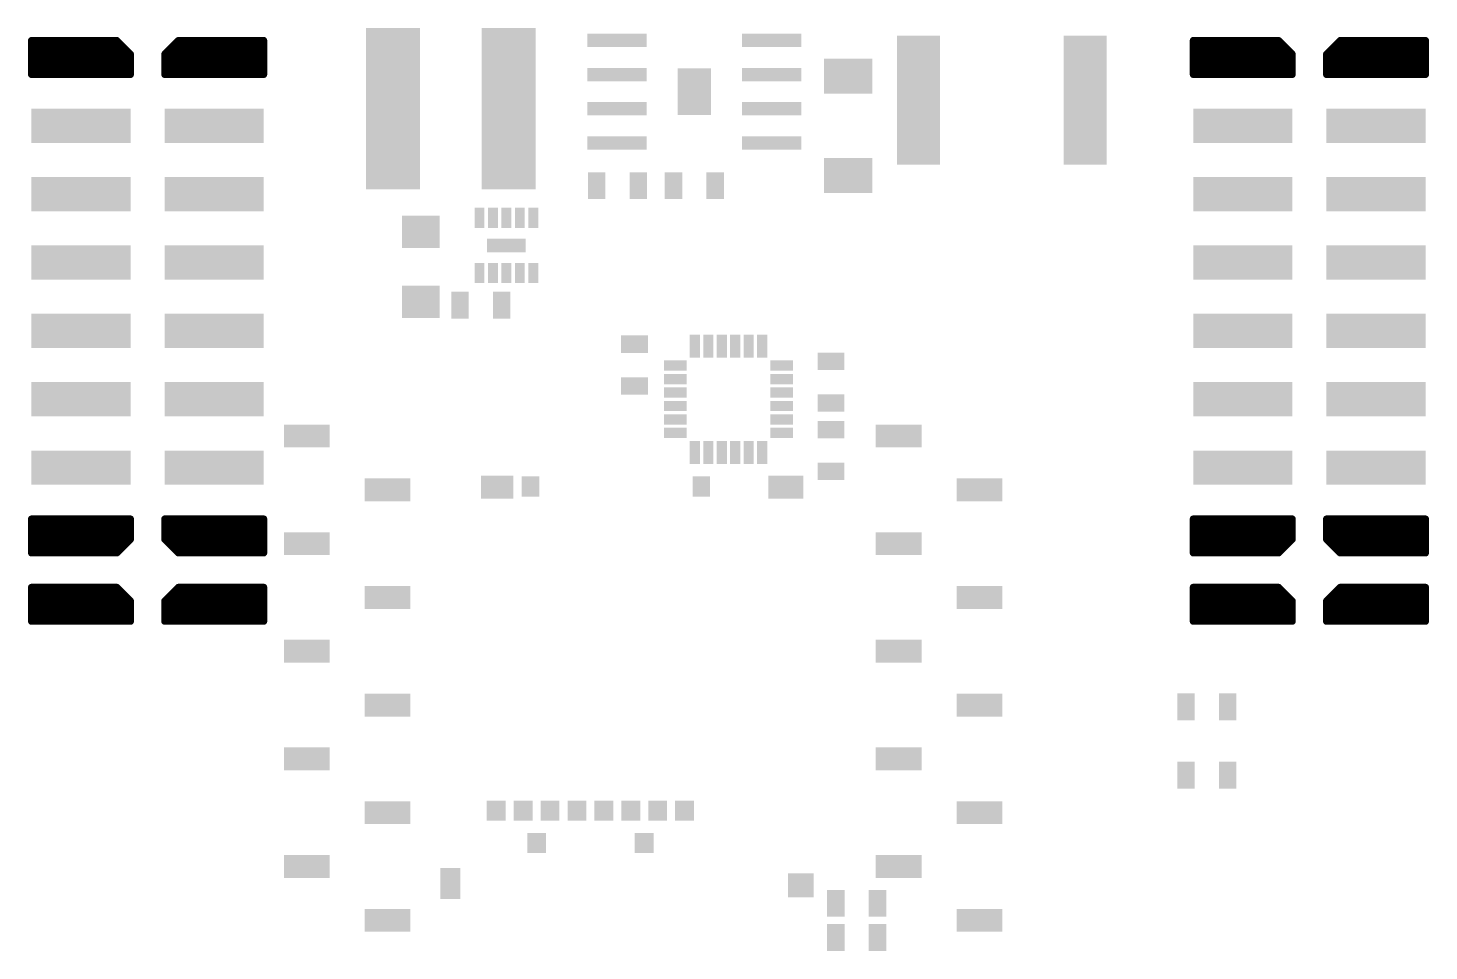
# Model space of a CAD drawing. Extents: x 0.04 to 2.42, y 0.02 to 2.62.
# Drawn here: x 0.375 to 2.425, y 0.018 to 1.368 of the extents above; entities that cross this region are included whole.
import ezdxf

# ---------------------------------------------------------------- set-up
doc = ezdxf.new("R2010")
doc.units = 0
doc.layers.add('31', color=253, linetype='CONTINUOUS')

# ---------------------------------------------------------------- blocks, each defined once
blk = doc.blocks.new('RECT')
blk.add_solid([(-0.5, -0.5), (0.5, -0.5), (-0.5, 0.5), (0.5, 0.5)])
blk = doc.blocks.new('PIE')
at = {"const_width": 0.5}
blk.add_lwpolyline([(0, -0.25, 1), (0, 0.25, 1), (0, -0.25)], format="xyb", dxfattribs=at)

msp = doc.modelspace()

# ---------------------------------------------------------------- linework, layer by layer
at = {"layer": '31', "const_width": 0.01}
for points in [[(0.38, 1.3), (0.38, 1.35)], [(0.38, 1.35), (0.505, 1.35)], [(0.38, 1.35), (0.38, 1.3)], [(0.39, 1.35), (0.39, 1.3)], [(0.4, 1.35), (0.4, 1.3)], [(0.41, 1.35), (0.41, 1.3)], [(0.42, 1.35), (0.42, 1.3)], [(0.43, 1.35), (0.43, 1.3)], [(0.44, 1.35), (0.44, 1.3)], [(0.45, 1.35), (0.45, 1.3)], [(0.46, 1.35), (0.46, 1.3)], [(0.47, 1.35), (0.47, 1.3)], [(0.48, 1.35), (0.48, 1.3)], [(0.49, 1.35), (0.49, 1.3)], [(0.5, 1.35), (0.5, 1.3)], [(0.505, 1.35), (0.525, 1.33)], [(0.595, 1.35), (0.575, 1.33)], [(0.72, 1.35), (0.595, 1.35)], [(0.6, 1.35), (0.6, 1.3)], [(0.61, 1.35), (0.61, 1.3)], [(0.62, 1.35), (0.62, 1.3)], [(0.63, 1.35), (0.63, 1.3)], [(0.64, 1.35), (0.64, 1.3)], [(0.65, 1.35), (0.65, 1.3)], [(0.66, 1.35), (0.66, 1.3)], [(0.67, 1.35), (0.67, 1.3)], [(0.68, 1.35), (0.68, 1.3)], [(0.69, 1.35), (0.69, 1.3)], [(0.7, 1.35), (0.7, 1.3)], [(0.71, 1.35), (0.71, 1.3)], [(0.72, 1.3), (0.72, 1.35)], [(2.08, 1.3), (2.08, 1.35)], [(2.08, 1.35), (2.205, 1.35)], [(2.08, 1.35), (2.08, 1.3)], [(2.09, 1.35), (2.09, 1.3)], [(2.1, 1.35), (2.1, 1.3)], [(2.11, 1.35), (2.11, 1.3)], [(2.12, 1.35), (2.12, 1.3)], [(2.13, 1.35), (2.13, 1.3)], [(2.14, 1.35), (2.14, 1.3)], [(2.15, 1.35), (2.15, 1.3)], [(2.16, 1.35), (2.16, 1.3)], [(2.17, 1.35), (2.17, 1.3)], [(2.18, 1.35), (2.18, 1.3)], [(2.19, 1.35), (2.19, 1.3)], [(2.2, 1.35), (2.2, 1.3)], [(2.205, 1.35), (2.225, 1.33)], [(2.295, 1.35), (2.275, 1.33)], [(2.42, 1.35), (2.295, 1.35)], [(2.3, 1.35), (2.3, 1.3)], [(2.31, 1.35), (2.31, 1.3)], [(2.32, 1.35), (2.32, 1.3)], [(2.33, 1.35), (2.33, 1.3)], [(2.34, 1.35), (2.34, 1.3)], [(2.35, 1.35), (2.35, 1.3)], [(2.36, 1.35), (2.36, 1.3)], [(2.37, 1.35), (2.37, 1.3)], [(2.38, 1.35), (2.38, 1.3)], [(2.39, 1.35), (2.39, 1.3)], [(2.4, 1.35), (2.4, 1.3)], [(2.41, 1.35), (2.41, 1.3)], [(2.42, 1.3), (2.42, 1.35)], [(0.51, 1.345), (0.51, 1.3)], [(0.52, 1.335), (0.52, 1.3)], [(0.525, 1.33), (0.525, 1.3)], [(0.575, 1.33), (0.575, 1.3)], [(0.58, 1.335), (0.58, 1.3)], [(0.59, 1.345), (0.59, 1.3)], [(2.21, 1.345), (2.21, 1.3)], [(2.22, 1.335), (2.22, 1.3)], [(2.225, 1.33), (2.225, 1.3)], [(2.275, 1.33), (2.275, 1.3)], [(2.28, 1.335), (2.28, 1.3)], [(2.29, 1.345), (2.29, 1.3)], [(0.525, 1.3), (0.38, 1.3)], [(0.575, 1.3), (0.72, 1.3)], [(2.225, 1.3), (2.08, 1.3)], [(2.275, 1.3), (2.42, 1.3)], [(0.38, 0.65), (0.38, 0.6)], [(0.525, 0.65), (0.38, 0.65)], [(0.38, 0.65), (0.38, 0.6)], [(0.39, 0.65), (0.39, 0.6)], [(0.4, 0.65), (0.4, 0.6)], [(0.41, 0.65), (0.41, 0.6)], [(0.42, 0.65), (0.42, 0.6)], [(0.43, 0.65), (0.43, 0.6)], [(0.44, 0.65), (0.44, 0.6)], [(0.45, 0.65), (0.45, 0.6)], [(0.46, 0.65), (0.46, 0.6)], [(0.47, 0.65), (0.47, 0.6)], [(0.48, 0.65), (0.48, 0.6)], [(0.49, 0.65), (0.49, 0.6)], [(0.5, 0.65), (0.5, 0.6)], [(0.51, 0.65), (0.51, 0.605)], [(0.52, 0.65), (0.52, 0.615)], [(0.525, 0.62), (0.525, 0.65)], [(0.575, 0.62), (0.575, 0.65)], [(0.575, 0.65), (0.72, 0.65)], [(0.58, 0.65), (0.58, 0.615)], [(0.59, 0.65), (0.59, 0.605)], [(0.6, 0.65), (0.6, 0.6)], [(0.61, 0.65), (0.61, 0.6)], [(0.62, 0.65), (0.62, 0.6)], [(0.63, 0.65), (0.63, 0.6)], [(0.64, 0.65), (0.64, 0.6)], [(0.65, 0.65), (0.65, 0.6)], [(0.66, 0.65), (0.66, 0.6)], [(0.67, 0.65), (0.67, 0.6)], [(0.68, 0.65), (0.68, 0.6)], [(0.69, 0.65), (0.69, 0.6)], [(0.7, 0.65), (0.7, 0.6)], [(0.71, 0.65), (0.71, 0.6)], [(0.72, 0.65), (0.72, 0.6)], [(2.08, 0.65), (2.08, 0.6)], [(2.225, 0.65), (2.08, 0.65)], [(2.08, 0.65), (2.08, 0.6)], [(2.09, 0.65), (2.09, 0.6)], [(2.1, 0.65), (2.1, 0.6)], [(2.11, 0.65), (2.11, 0.6)], [(2.12, 0.65), (2.12, 0.6)], [(2.13, 0.65), (2.13, 0.6)], [(2.14, 0.65), (2.14, 0.6)], [(2.15, 0.65), (2.15, 0.6)], [(2.16, 0.65), (2.16, 0.6)], [(2.17, 0.65), (2.17, 0.6)], [(2.18, 0.65), (2.18, 0.6)], [(2.19, 0.65), (2.19, 0.6)], [(2.2, 0.65), (2.2, 0.6)], [(2.21, 0.65), (2.21, 0.605)], [(2.22, 0.65), (2.22, 0.615)], [(2.225, 0.62), (2.225, 0.65)], [(2.275, 0.62), (2.275, 0.65)], [(2.275, 0.65), (2.42, 0.65)], [(2.28, 0.65), (2.28, 0.615)], [(2.29, 0.65), (2.29, 0.605)], [(2.3, 0.65), (2.3, 0.6)], [(2.31, 0.65), (2.31, 0.6)], [(2.32, 0.65), (2.32, 0.6)], [(2.33, 0.65), (2.33, 0.6)], [(2.34, 0.65), (2.34, 0.6)], [(2.35, 0.65), (2.35, 0.6)], [(2.36, 0.65), (2.36, 0.6)], [(2.37, 0.65), (2.37, 0.6)], [(2.38, 0.65), (2.38, 0.6)], [(2.39, 0.65), (2.39, 0.6)], [(2.4, 0.65), (2.4, 0.6)], [(2.41, 0.65), (2.41, 0.6)], [(2.42, 0.65), (2.42, 0.6)], [(0.505, 0.6), (0.525, 0.62)], [(0.595, 0.6), (0.575, 0.62)], [(2.205, 0.6), (2.225, 0.62)], [(2.295, 0.6), (2.275, 0.62)], [(0.38, 0.6), (0.505, 0.6)], [(0.72, 0.6), (0.595, 0.6)], [(2.08, 0.6), (2.205, 0.6)], [(2.42, 0.6), (2.295, 0.6)], [(0.38, 0.5), (0.38, 0.55)], [(0.38, 0.55), (0.505, 0.55)], [(0.38, 0.55), (0.38, 0.5)], [(0.39, 0.55), (0.39, 0.5)], [(0.4, 0.55), (0.4, 0.5)], [(0.41, 0.55), (0.41, 0.5)], [(0.42, 0.55), (0.42, 0.5)], [(0.43, 0.55), (0.43, 0.5)], [(0.44, 0.55), (0.44, 0.5)], [(0.45, 0.55), (0.45, 0.5)], [(0.46, 0.55), (0.46, 0.5)], [(0.47, 0.55), (0.47, 0.5)], [(0.48, 0.55), (0.48, 0.5)], [(0.49, 0.55), (0.49, 0.5)], [(0.5, 0.55), (0.5, 0.5)], [(0.505, 0.55), (0.525, 0.53)], [(0.595, 0.55), (0.575, 0.53)], [(0.72, 0.55), (0.595, 0.55)], [(0.6, 0.55), (0.6, 0.5)], [(0.61, 0.55), (0.61, 0.5)], [(0.62, 0.55), (0.62, 0.5)], [(0.63, 0.55), (0.63, 0.5)], [(0.64, 0.55), (0.64, 0.5)], [(0.65, 0.55), (0.65, 0.5)], [(0.66, 0.55), (0.66, 0.5)], [(0.67, 0.55), (0.67, 0.5)], [(0.68, 0.55), (0.68, 0.5)], [(0.69, 0.55), (0.69, 0.5)], [(0.7, 0.55), (0.7, 0.5)], [(0.71, 0.55), (0.71, 0.5)], [(0.72, 0.5), (0.72, 0.55)], [(2.08, 0.5), (2.08, 0.55)], [(2.08, 0.55), (2.205, 0.55)], [(2.08, 0.55), (2.08, 0.5)], [(2.09, 0.55), (2.09, 0.5)], [(2.1, 0.55), (2.1, 0.5)], [(2.11, 0.55), (2.11, 0.5)], [(2.12, 0.55), (2.12, 0.5)], [(2.13, 0.55), (2.13, 0.5)], [(2.14, 0.55), (2.14, 0.5)], [(2.15, 0.55), (2.15, 0.5)], [(2.16, 0.55), (2.16, 0.5)], [(2.17, 0.55), (2.17, 0.5)], [(2.18, 0.55), (2.18, 0.5)], [(2.19, 0.55), (2.19, 0.5)], [(2.2, 0.55), (2.2, 0.5)], [(2.205, 0.55), (2.225, 0.53)], [(2.295, 0.55), (2.275, 0.53)], [(2.42, 0.55), (2.295, 0.55)], [(2.3, 0.55), (2.3, 0.5)], [(2.31, 0.55), (2.31, 0.5)], [(2.32, 0.55), (2.32, 0.5)], [(2.33, 0.55), (2.33, 0.5)], [(2.34, 0.55), (2.34, 0.5)], [(2.35, 0.55), (2.35, 0.5)], [(2.36, 0.55), (2.36, 0.5)], [(2.37, 0.55), (2.37, 0.5)], [(2.38, 0.55), (2.38, 0.5)], [(2.39, 0.55), (2.39, 0.5)], [(2.4, 0.55), (2.4, 0.5)], [(2.41, 0.55), (2.41, 0.5)], [(2.42, 0.5), (2.42, 0.55)], [(0.51, 0.545), (0.51, 0.5)], [(0.52, 0.535), (0.52, 0.5)], [(0.525, 0.53), (0.525, 0.5)], [(0.575, 0.53), (0.575, 0.5)], [(0.58, 0.535), (0.58, 0.5)], [(0.59, 0.545), (0.59, 0.5)], [(2.21, 0.545), (2.21, 0.5)], [(2.22, 0.535), (2.22, 0.5)], [(2.225, 0.53), (2.225, 0.5)], [(2.275, 0.53), (2.275, 0.5)], [(2.28, 0.535), (2.28, 0.5)], [(2.29, 0.545), (2.29, 0.5)], [(0.525, 0.5), (0.38, 0.5)], [(0.575, 0.5), (0.72, 0.5)], [(2.225, 0.5), (2.08, 0.5)], [(2.275, 0.5), (2.42, 0.5)]]:
    msp.add_lwpolyline(points, dxfattribs=at)
at = {"layer": '31', "const_width": 0.005}
for points in [[(0.3825, 1.35, 1), (0.3775, 1.35)], [(0.38, 1.3525, 1), (0.38, 1.3475)], [(0.3825, 1.35, 1), (0.3775, 1.35)], [(0.3925, 1.35, 1), (0.3875, 1.35)], [(0.4025, 1.35, 1), (0.3975, 1.35)], [(0.4125, 1.35, 1), (0.4075, 1.35)], [(0.4225, 1.35, 1), (0.4175, 1.35)], [(0.4325, 1.35, 1), (0.4275, 1.35)], [(0.4425, 1.35, 1), (0.4375, 1.35)], [(0.4525, 1.35, 1), (0.4475, 1.35)], [(0.4625, 1.35, 1), (0.4575, 1.35)], [(0.4725, 1.35, 1), (0.4675, 1.35)], [(0.4825, 1.35, 1), (0.4775, 1.35)], [(0.4925, 1.35, 1), (0.4875, 1.35)], [(0.5025, 1.35, 1), (0.4975, 1.35)], [(0.506768, 1.351768, 1), (0.503232, 1.348232)], [(0.505, 1.3475, 1), (0.505, 1.3525)], [(0.595, 1.3525, 1), (0.595, 1.3475)], [(0.596768, 1.348232, 1), (0.593232, 1.351768)], [(0.6025, 1.35, 1), (0.5975, 1.35)], [(0.6125, 1.35, 1), (0.6075, 1.35)], [(0.6225, 1.35, 1), (0.6175, 1.35)], [(0.6325, 1.35, 1), (0.6275, 1.35)], [(0.6425, 1.35, 1), (0.6375, 1.35)], [(0.6525, 1.35, 1), (0.6475, 1.35)], [(0.6625, 1.35, 1), (0.6575, 1.35)], [(0.6725, 1.35, 1), (0.6675, 1.35)], [(0.6825, 1.35, 1), (0.6775, 1.35)], [(0.6925, 1.35, 1), (0.6875, 1.35)], [(0.7025, 1.35, 1), (0.6975, 1.35)], [(0.7125, 1.35, 1), (0.7075, 1.35)], [(0.7225, 1.35, 1), (0.7175, 1.35)], [(0.72, 1.3475, 1), (0.72, 1.3525)], [(2.0825, 1.35, 1), (2.0775, 1.35)], [(2.08, 1.3525, 1), (2.08, 1.3475)], [(2.0825, 1.35, 1), (2.0775, 1.35)], [(2.0925, 1.35, 1), (2.0875, 1.35)], [(2.1025, 1.35, 1), (2.0975, 1.35)], [(2.1125, 1.35, 1), (2.1075, 1.35)], [(2.1225, 1.35, 1), (2.1175, 1.35)], [(2.1325, 1.35, 1), (2.1275, 1.35)], [(2.1425, 1.35, 1), (2.1375, 1.35)], [(2.1525, 1.35, 1), (2.1475, 1.35)], [(2.1625, 1.35, 1), (2.1575, 1.35)], [(2.1725, 1.35, 1), (2.1675, 1.35)], [(2.1825, 1.35, 1), (2.1775, 1.35)], [(2.1925, 1.35, 1), (2.1875, 1.35)], [(2.2025, 1.35, 1), (2.1975, 1.35)], [(2.206768, 1.351768, 1), (2.203232, 1.348232)], [(2.205, 1.3475, 1), (2.205, 1.3525)], [(2.295, 1.3525, 1), (2.295, 1.3475)], [(2.296768, 1.348232, 1), (2.293232, 1.351768)], [(2.3025, 1.35, 1), (2.2975, 1.35)], [(2.3125, 1.35, 1), (2.3075, 1.35)], [(2.3225, 1.35, 1), (2.3175, 1.35)], [(2.3325, 1.35, 1), (2.3275, 1.35)], [(2.3425, 1.35, 1), (2.3375, 1.35)], [(2.3525, 1.35, 1), (2.3475, 1.35)], [(2.3625, 1.35, 1), (2.3575, 1.35)], [(2.3725, 1.35, 1), (2.3675, 1.35)], [(2.3825, 1.35, 1), (2.3775, 1.35)], [(2.3925, 1.35, 1), (2.3875, 1.35)], [(2.4025, 1.35, 1), (2.3975, 1.35)], [(2.4125, 1.35, 1), (2.4075, 1.35)], [(2.4225, 1.35, 1), (2.4175, 1.35)], [(2.42, 1.3475, 1), (2.42, 1.3525)], [(0.5125, 1.345, 1), (0.5075, 1.345)], [(0.5225, 1.335, 1), (0.5175, 1.335)], [(0.5275, 1.33, 1), (0.5225, 1.33)], [(0.523232, 1.328232, 1), (0.526768, 1.331768)], [(0.5775, 1.33, 1), (0.5725, 1.33)], [(0.573232, 1.331768, 1), (0.576768, 1.328232)], [(0.5825, 1.335, 1), (0.5775, 1.335)], [(0.5925, 1.345, 1), (0.5875, 1.345)], [(2.2125, 1.345, 1), (2.2075, 1.345)], [(2.2225, 1.335, 1), (2.2175, 1.335)], [(2.2275, 1.33, 1), (2.2225, 1.33)], [(2.223232, 1.328232, 1), (2.226768, 1.331768)], [(2.2775, 1.33, 1), (2.2725, 1.33)], [(2.273232, 1.331768, 1), (2.276768, 1.328232)], [(2.2825, 1.335, 1), (2.2775, 1.335)], [(2.2925, 1.345, 1), (2.2875, 1.345)], [(0.38, 1.3025, 1), (0.38, 1.2975)], [(0.3775, 1.3, 1), (0.3825, 1.3)], [(0.3775, 1.3, 1), (0.3825, 1.3)], [(0.3875, 1.3, 1), (0.3925, 1.3)], [(0.3975, 1.3, 1), (0.4025, 1.3)], [(0.4075, 1.3, 1), (0.4125, 1.3)], [(0.4175, 1.3, 1), (0.4225, 1.3)], [(0.4275, 1.3, 1), (0.4325, 1.3)], [(0.4375, 1.3, 1), (0.4425, 1.3)], [(0.4475, 1.3, 1), (0.4525, 1.3)], [(0.4575, 1.3, 1), (0.4625, 1.3)], [(0.4675, 1.3, 1), (0.4725, 1.3)], [(0.4775, 1.3, 1), (0.4825, 1.3)], [(0.4875, 1.3, 1), (0.4925, 1.3)], [(0.4975, 1.3, 1), (0.5025, 1.3)], [(0.5075, 1.3, 1), (0.5125, 1.3)], [(0.5175, 1.3, 1), (0.5225, 1.3)], [(0.5225, 1.3, 1), (0.5275, 1.3)], [(0.525, 1.2975, 1), (0.525, 1.3025)], [(0.575, 1.3025, 1), (0.575, 1.2975)], [(0.5725, 1.3, 1), (0.5775, 1.3)], [(0.5775, 1.3, 1), (0.5825, 1.3)], [(0.5875, 1.3, 1), (0.5925, 1.3)], [(0.5975, 1.3, 1), (0.6025, 1.3)], [(0.6075, 1.3, 1), (0.6125, 1.3)], [(0.6175, 1.3, 1), (0.6225, 1.3)], [(0.6275, 1.3, 1), (0.6325, 1.3)], [(0.6375, 1.3, 1), (0.6425, 1.3)], [(0.6475, 1.3, 1), (0.6525, 1.3)], [(0.6575, 1.3, 1), (0.6625, 1.3)], [(0.6675, 1.3, 1), (0.6725, 1.3)], [(0.6775, 1.3, 1), (0.6825, 1.3)], [(0.6875, 1.3, 1), (0.6925, 1.3)], [(0.6975, 1.3, 1), (0.7025, 1.3)], [(0.7075, 1.3, 1), (0.7125, 1.3)], [(0.7175, 1.3, 1), (0.7225, 1.3)], [(0.72, 1.2975, 1), (0.72, 1.3025)], [(2.08, 1.3025, 1), (2.08, 1.2975)], [(2.0775, 1.3, 1), (2.0825, 1.3)], [(2.0775, 1.3, 1), (2.0825, 1.3)], [(2.0875, 1.3, 1), (2.0925, 1.3)], [(2.0975, 1.3, 1), (2.1025, 1.3)], [(2.1075, 1.3, 1), (2.1125, 1.3)], [(2.1175, 1.3, 1), (2.1225, 1.3)], [(2.1275, 1.3, 1), (2.1325, 1.3)], [(2.1375, 1.3, 1), (2.1425, 1.3)], [(2.1475, 1.3, 1), (2.1525, 1.3)], [(2.1575, 1.3, 1), (2.1625, 1.3)], [(2.1675, 1.3, 1), (2.1725, 1.3)], [(2.1775, 1.3, 1), (2.1825, 1.3)], [(2.1875, 1.3, 1), (2.1925, 1.3)], [(2.1975, 1.3, 1), (2.2025, 1.3)], [(2.2075, 1.3, 1), (2.2125, 1.3)], [(2.2175, 1.3, 1), (2.2225, 1.3)], [(2.2225, 1.3, 1), (2.2275, 1.3)], [(2.225, 1.2975, 1), (2.225, 1.3025)], [(2.275, 1.3025, 1), (2.275, 1.2975)], [(2.2725, 1.3, 1), (2.2775, 1.3)], [(2.2775, 1.3, 1), (2.2825, 1.3)], [(2.2875, 1.3, 1), (2.2925, 1.3)], [(2.2975, 1.3, 1), (2.3025, 1.3)], [(2.3075, 1.3, 1), (2.3125, 1.3)], [(2.3175, 1.3, 1), (2.3225, 1.3)], [(2.3275, 1.3, 1), (2.3325, 1.3)], [(2.3375, 1.3, 1), (2.3425, 1.3)], [(2.3475, 1.3, 1), (2.3525, 1.3)], [(2.3575, 1.3, 1), (2.3625, 1.3)], [(2.3675, 1.3, 1), (2.3725, 1.3)], [(2.3775, 1.3, 1), (2.3825, 1.3)], [(2.3875, 1.3, 1), (2.3925, 1.3)], [(2.3975, 1.3, 1), (2.4025, 1.3)], [(2.4075, 1.3, 1), (2.4125, 1.3)], [(2.4175, 1.3, 1), (2.4225, 1.3)], [(2.42, 1.2975, 1), (2.42, 1.3025)], [(0.3825, 0.65, 1), (0.3775, 0.65)], [(0.38, 0.6525, 1), (0.38, 0.6475)], [(0.3825, 0.65, 1), (0.3775, 0.65)], [(0.3925, 0.65, 1), (0.3875, 0.65)], [(0.4025, 0.65, 1), (0.3975, 0.65)], [(0.4125, 0.65, 1), (0.4075, 0.65)], [(0.4225, 0.65, 1), (0.4175, 0.65)], [(0.4325, 0.65, 1), (0.4275, 0.65)], [(0.4425, 0.65, 1), (0.4375, 0.65)], [(0.4525, 0.65, 1), (0.4475, 0.65)], [(0.4625, 0.65, 1), (0.4575, 0.65)], [(0.4725, 0.65, 1), (0.4675, 0.65)], [(0.4825, 0.65, 1), (0.4775, 0.65)], [(0.4925, 0.65, 1), (0.4875, 0.65)], [(0.5025, 0.65, 1), (0.4975, 0.65)], [(0.5125, 0.65, 1), (0.5075, 0.65)], [(0.5225, 0.65, 1), (0.5175, 0.65)], [(0.5275, 0.65, 1), (0.5225, 0.65)], [(0.525, 0.6475, 1), (0.525, 0.6525)], [(0.5775, 0.65, 1), (0.5725, 0.65)], [(0.575, 0.6525, 1), (0.575, 0.6475)], [(0.5825, 0.65, 1), (0.5775, 0.65)], [(0.5925, 0.65, 1), (0.5875, 0.65)], [(0.6025, 0.65, 1), (0.5975, 0.65)], [(0.6125, 0.65, 1), (0.6075, 0.65)], [(0.6225, 0.65, 1), (0.6175, 0.65)], [(0.6325, 0.65, 1), (0.6275, 0.65)], [(0.6425, 0.65, 1), (0.6375, 0.65)], [(0.6525, 0.65, 1), (0.6475, 0.65)], [(0.6625, 0.65, 1), (0.6575, 0.65)], [(0.6725, 0.65, 1), (0.6675, 0.65)], [(0.6825, 0.65, 1), (0.6775, 0.65)], [(0.6925, 0.65, 1), (0.6875, 0.65)], [(0.7025, 0.65, 1), (0.6975, 0.65)], [(0.7125, 0.65, 1), (0.7075, 0.65)], [(0.7225, 0.65, 1), (0.7175, 0.65)], [(0.72, 0.6475, 1), (0.72, 0.6525)], [(2.0825, 0.65, 1), (2.0775, 0.65)], [(2.08, 0.6525, 1), (2.08, 0.6475)], [(2.0825, 0.65, 1), (2.0775, 0.65)], [(2.0925, 0.65, 1), (2.0875, 0.65)], [(2.1025, 0.65, 1), (2.0975, 0.65)], [(2.1125, 0.65, 1), (2.1075, 0.65)], [(2.1225, 0.65, 1), (2.1175, 0.65)], [(2.1325, 0.65, 1), (2.1275, 0.65)], [(2.1425, 0.65, 1), (2.1375, 0.65)], [(2.1525, 0.65, 1), (2.1475, 0.65)], [(2.1625, 0.65, 1), (2.1575, 0.65)], [(2.1725, 0.65, 1), (2.1675, 0.65)], [(2.1825, 0.65, 1), (2.1775, 0.65)], [(2.1925, 0.65, 1), (2.1875, 0.65)], [(2.2025, 0.65, 1), (2.1975, 0.65)], [(2.2125, 0.65, 1), (2.2075, 0.65)], [(2.2225, 0.65, 1), (2.2175, 0.65)], [(2.2275, 0.65, 1), (2.2225, 0.65)], [(2.225, 0.6475, 1), (2.225, 0.6525)], [(2.2775, 0.65, 1), (2.2725, 0.65)], [(2.275, 0.6525, 1), (2.275, 0.6475)], [(2.2825, 0.65, 1), (2.2775, 0.65)], [(2.2925, 0.65, 1), (2.2875, 0.65)], [(2.3025, 0.65, 1), (2.2975, 0.65)], [(2.3125, 0.65, 1), (2.3075, 0.65)], [(2.3225, 0.65, 1), (2.3175, 0.65)], [(2.3325, 0.65, 1), (2.3275, 0.65)], [(2.3425, 0.65, 1), (2.3375, 0.65)], [(2.3525, 0.65, 1), (2.3475, 0.65)], [(2.3625, 0.65, 1), (2.3575, 0.65)], [(2.3725, 0.65, 1), (2.3675, 0.65)], [(2.3825, 0.65, 1), (2.3775, 0.65)], [(2.3925, 0.65, 1), (2.3875, 0.65)], [(2.4025, 0.65, 1), (2.3975, 0.65)], [(2.4125, 0.65, 1), (2.4075, 0.65)], [(2.4225, 0.65, 1), (2.4175, 0.65)], [(2.42, 0.6475, 1), (2.42, 0.6525)], [(0.5175, 0.615, 1), (0.5225, 0.615)], [(0.5225, 0.62, 1), (0.5275, 0.62)], [(0.526768, 0.618232, 1), (0.523232, 0.621768)], [(0.576768, 0.621768, 1), (0.573232, 0.618232)], [(0.5725, 0.62, 1), (0.5775, 0.62)], [(0.5775, 0.615, 1), (0.5825, 0.615)], [(2.2175, 0.615, 1), (2.2225, 0.615)], [(2.2225, 0.62, 1), (2.2275, 0.62)], [(2.226768, 0.618232, 1), (2.223232, 0.621768)], [(2.276768, 0.621768, 1), (2.273232, 0.618232)], [(2.2725, 0.62, 1), (2.2775, 0.62)], [(2.2775, 0.615, 1), (2.2825, 0.615)], [(0.38, 0.6025, 1), (0.38, 0.5975)], [(0.3775, 0.6, 1), (0.3825, 0.6)], [(0.3775, 0.6, 1), (0.3825, 0.6)], [(0.3875, 0.6, 1), (0.3925, 0.6)], [(0.3975, 0.6, 1), (0.4025, 0.6)], [(0.4075, 0.6, 1), (0.4125, 0.6)], [(0.4175, 0.6, 1), (0.4225, 0.6)], [(0.4275, 0.6, 1), (0.4325, 0.6)], [(0.4375, 0.6, 1), (0.4425, 0.6)], [(0.4475, 0.6, 1), (0.4525, 0.6)], [(0.4575, 0.6, 1), (0.4625, 0.6)], [(0.4675, 0.6, 1), (0.4725, 0.6)], [(0.4775, 0.6, 1), (0.4825, 0.6)], [(0.4875, 0.6, 1), (0.4925, 0.6)], [(0.4975, 0.6, 1), (0.5025, 0.6)], [(0.503232, 0.601768, 1), (0.506768, 0.598232)], [(0.505, 0.5975, 1), (0.505, 0.6025)], [(0.5075, 0.605, 1), (0.5125, 0.605)], [(0.5875, 0.605, 1), (0.5925, 0.605)], [(0.595, 0.6025, 1), (0.595, 0.5975)], [(0.593232, 0.598232, 1), (0.596768, 0.601768)], [(0.5975, 0.6, 1), (0.6025, 0.6)], [(0.6075, 0.6, 1), (0.6125, 0.6)], [(0.6175, 0.6, 1), (0.6225, 0.6)], [(0.6275, 0.6, 1), (0.6325, 0.6)], [(0.6375, 0.6, 1), (0.6425, 0.6)], [(0.6475, 0.6, 1), (0.6525, 0.6)], [(0.6575, 0.6, 1), (0.6625, 0.6)], [(0.6675, 0.6, 1), (0.6725, 0.6)], [(0.6775, 0.6, 1), (0.6825, 0.6)], [(0.6875, 0.6, 1), (0.6925, 0.6)], [(0.6975, 0.6, 1), (0.7025, 0.6)], [(0.7075, 0.6, 1), (0.7125, 0.6)], [(0.7175, 0.6, 1), (0.7225, 0.6)], [(0.72, 0.5975, 1), (0.72, 0.6025)], [(2.08, 0.6025, 1), (2.08, 0.5975)], [(2.0775, 0.6, 1), (2.0825, 0.6)], [(2.0775, 0.6, 1), (2.0825, 0.6)], [(2.0875, 0.6, 1), (2.0925, 0.6)], [(2.0975, 0.6, 1), (2.1025, 0.6)], [(2.1075, 0.6, 1), (2.1125, 0.6)], [(2.1175, 0.6, 1), (2.1225, 0.6)], [(2.1275, 0.6, 1), (2.1325, 0.6)], [(2.1375, 0.6, 1), (2.1425, 0.6)], [(2.1475, 0.6, 1), (2.1525, 0.6)], [(2.1575, 0.6, 1), (2.1625, 0.6)], [(2.1675, 0.6, 1), (2.1725, 0.6)], [(2.1775, 0.6, 1), (2.1825, 0.6)], [(2.1875, 0.6, 1), (2.1925, 0.6)], [(2.1975, 0.6, 1), (2.2025, 0.6)], [(2.203232, 0.601768, 1), (2.206768, 0.598232)], [(2.205, 0.5975, 1), (2.205, 0.6025)], [(2.2075, 0.605, 1), (2.2125, 0.605)], [(2.2875, 0.605, 1), (2.2925, 0.605)], [(2.295, 0.6025, 1), (2.295, 0.5975)], [(2.293232, 0.598232, 1), (2.296768, 0.601768)], [(2.2975, 0.6, 1), (2.3025, 0.6)], [(2.3075, 0.6, 1), (2.3125, 0.6)], [(2.3175, 0.6, 1), (2.3225, 0.6)], [(2.3275, 0.6, 1), (2.3325, 0.6)], [(2.3375, 0.6, 1), (2.3425, 0.6)], [(2.3475, 0.6, 1), (2.3525, 0.6)], [(2.3575, 0.6, 1), (2.3625, 0.6)], [(2.3675, 0.6, 1), (2.3725, 0.6)], [(2.3775, 0.6, 1), (2.3825, 0.6)], [(2.3875, 0.6, 1), (2.3925, 0.6)], [(2.3975, 0.6, 1), (2.4025, 0.6)], [(2.4075, 0.6, 1), (2.4125, 0.6)], [(2.4175, 0.6, 1), (2.4225, 0.6)], [(2.42, 0.5975, 1), (2.42, 0.6025)], [(0.3825, 0.55, 1), (0.3775, 0.55)], [(0.38, 0.5525, 1), (0.38, 0.5475)], [(0.3825, 0.55, 1), (0.3775, 0.55)], [(0.3925, 0.55, 1), (0.3875, 0.55)], [(0.4025, 0.55, 1), (0.3975, 0.55)], [(0.4125, 0.55, 1), (0.4075, 0.55)], [(0.4225, 0.55, 1), (0.4175, 0.55)], [(0.4325, 0.55, 1), (0.4275, 0.55)], [(0.4425, 0.55, 1), (0.4375, 0.55)], [(0.4525, 0.55, 1), (0.4475, 0.55)], [(0.4625, 0.55, 1), (0.4575, 0.55)], [(0.4725, 0.55, 1), (0.4675, 0.55)], [(0.4825, 0.55, 1), (0.4775, 0.55)], [(0.4925, 0.55, 1), (0.4875, 0.55)], [(0.5025, 0.55, 1), (0.4975, 0.55)], [(0.506768, 0.551768, 1), (0.503232, 0.548232)], [(0.505, 0.5475, 1), (0.505, 0.5525)], [(0.595, 0.5525, 1), (0.595, 0.5475)], [(0.596768, 0.548232, 1), (0.593232, 0.551768)], [(0.6025, 0.55, 1), (0.5975, 0.55)], [(0.6125, 0.55, 1), (0.6075, 0.55)], [(0.6225, 0.55, 1), (0.6175, 0.55)], [(0.6325, 0.55, 1), (0.6275, 0.55)], [(0.6425, 0.55, 1), (0.6375, 0.55)], [(0.6525, 0.55, 1), (0.6475, 0.55)], [(0.6625, 0.55, 1), (0.6575, 0.55)], [(0.6725, 0.55, 1), (0.6675, 0.55)], [(0.6825, 0.55, 1), (0.6775, 0.55)], [(0.6925, 0.55, 1), (0.6875, 0.55)], [(0.7025, 0.55, 1), (0.6975, 0.55)], [(0.7125, 0.55, 1), (0.7075, 0.55)], [(0.7225, 0.55, 1), (0.7175, 0.55)], [(0.72, 0.5475, 1), (0.72, 0.5525)], [(2.0825, 0.55, 1), (2.0775, 0.55)], [(2.08, 0.5525, 1), (2.08, 0.5475)], [(2.0825, 0.55, 1), (2.0775, 0.55)], [(2.0925, 0.55, 1), (2.0875, 0.55)], [(2.1025, 0.55, 1), (2.0975, 0.55)], [(2.1125, 0.55, 1), (2.1075, 0.55)], [(2.1225, 0.55, 1), (2.1175, 0.55)], [(2.1325, 0.55, 1), (2.1275, 0.55)], [(2.1425, 0.55, 1), (2.1375, 0.55)], [(2.1525, 0.55, 1), (2.1475, 0.55)], [(2.1625, 0.55, 1), (2.1575, 0.55)], [(2.1725, 0.55, 1), (2.1675, 0.55)], [(2.1825, 0.55, 1), (2.1775, 0.55)], [(2.1925, 0.55, 1), (2.1875, 0.55)], [(2.2025, 0.55, 1), (2.1975, 0.55)], [(2.206768, 0.551768, 1), (2.203232, 0.548232)], [(2.205, 0.5475, 1), (2.205, 0.5525)], [(2.295, 0.5525, 1), (2.295, 0.5475)], [(2.296768, 0.548232, 1), (2.293232, 0.551768)], [(2.3025, 0.55, 1), (2.2975, 0.55)], [(2.3125, 0.55, 1), (2.3075, 0.55)], [(2.3225, 0.55, 1), (2.3175, 0.55)], [(2.3325, 0.55, 1), (2.3275, 0.55)], [(2.3425, 0.55, 1), (2.3375, 0.55)], [(2.3525, 0.55, 1), (2.3475, 0.55)], [(2.3625, 0.55, 1), (2.3575, 0.55)], [(2.3725, 0.55, 1), (2.3675, 0.55)], [(2.3825, 0.55, 1), (2.3775, 0.55)], [(2.3925, 0.55, 1), (2.3875, 0.55)], [(2.4025, 0.55, 1), (2.3975, 0.55)], [(2.4125, 0.55, 1), (2.4075, 0.55)], [(2.4225, 0.55, 1), (2.4175, 0.55)], [(2.42, 0.5475, 1), (2.42, 0.5525)], [(0.5125, 0.545, 1), (0.5075, 0.545)], [(0.5225, 0.535, 1), (0.5175, 0.535)], [(0.5275, 0.53, 1), (0.5225, 0.53)], [(0.523232, 0.528232, 1), (0.526768, 0.531768)], [(0.5775, 0.53, 1), (0.5725, 0.53)], [(0.573232, 0.531768, 1), (0.576768, 0.528232)], [(0.5825, 0.535, 1), (0.5775, 0.535)], [(0.5925, 0.545, 1), (0.5875, 0.545)], [(2.2125, 0.545, 1), (2.2075, 0.545)], [(2.2225, 0.535, 1), (2.2175, 0.535)], [(2.2275, 0.53, 1), (2.2225, 0.53)], [(2.223232, 0.528232, 1), (2.226768, 0.531768)], [(2.2775, 0.53, 1), (2.2725, 0.53)], [(2.273232, 0.531768, 1), (2.276768, 0.528232)], [(2.2825, 0.535, 1), (2.2775, 0.535)], [(2.2925, 0.545, 1), (2.2875, 0.545)], [(0.38, 0.5025, 1), (0.38, 0.4975)], [(0.3775, 0.5, 1), (0.3825, 0.5)], [(0.3775, 0.5, 1), (0.3825, 0.5)], [(0.3875, 0.5, 1), (0.3925, 0.5)], [(0.3975, 0.5, 1), (0.4025, 0.5)], [(0.4075, 0.5, 1), (0.4125, 0.5)], [(0.4175, 0.5, 1), (0.4225, 0.5)], [(0.4275, 0.5, 1), (0.4325, 0.5)], [(0.4375, 0.5, 1), (0.4425, 0.5)], [(0.4475, 0.5, 1), (0.4525, 0.5)], [(0.4575, 0.5, 1), (0.4625, 0.5)], [(0.4675, 0.5, 1), (0.4725, 0.5)], [(0.4775, 0.5, 1), (0.4825, 0.5)], [(0.4875, 0.5, 1), (0.4925, 0.5)], [(0.4975, 0.5, 1), (0.5025, 0.5)], [(0.5075, 0.5, 1), (0.5125, 0.5)], [(0.5175, 0.5, 1), (0.5225, 0.5)], [(0.5225, 0.5, 1), (0.5275, 0.5)], [(0.525, 0.4975, 1), (0.525, 0.5025)], [(0.575, 0.5025, 1), (0.575, 0.4975)], [(0.5725, 0.5, 1), (0.5775, 0.5)], [(0.5775, 0.5, 1), (0.5825, 0.5)], [(0.5875, 0.5, 1), (0.5925, 0.5)], [(0.5975, 0.5, 1), (0.6025, 0.5)], [(0.6075, 0.5, 1), (0.6125, 0.5)], [(0.6175, 0.5, 1), (0.6225, 0.5)], [(0.6275, 0.5, 1), (0.6325, 0.5)], [(0.6375, 0.5, 1), (0.6425, 0.5)], [(0.6475, 0.5, 1), (0.6525, 0.5)], [(0.6575, 0.5, 1), (0.6625, 0.5)], [(0.6675, 0.5, 1), (0.6725, 0.5)], [(0.6775, 0.5, 1), (0.6825, 0.5)], [(0.6875, 0.5, 1), (0.6925, 0.5)], [(0.6975, 0.5, 1), (0.7025, 0.5)], [(0.7075, 0.5, 1), (0.7125, 0.5)], [(0.7175, 0.5, 1), (0.7225, 0.5)], [(0.72, 0.4975, 1), (0.72, 0.5025)], [(2.08, 0.5025, 1), (2.08, 0.4975)], [(2.0775, 0.5, 1), (2.0825, 0.5)], [(2.0775, 0.5, 1), (2.0825, 0.5)], [(2.0875, 0.5, 1), (2.0925, 0.5)], [(2.0975, 0.5, 1), (2.1025, 0.5)], [(2.1075, 0.5, 1), (2.1125, 0.5)], [(2.1175, 0.5, 1), (2.1225, 0.5)], [(2.1275, 0.5, 1), (2.1325, 0.5)], [(2.1375, 0.5, 1), (2.1425, 0.5)], [(2.1475, 0.5, 1), (2.1525, 0.5)], [(2.1575, 0.5, 1), (2.1625, 0.5)], [(2.1675, 0.5, 1), (2.1725, 0.5)], [(2.1775, 0.5, 1), (2.1825, 0.5)], [(2.1875, 0.5, 1), (2.1925, 0.5)], [(2.1975, 0.5, 1), (2.2025, 0.5)], [(2.2075, 0.5, 1), (2.2125, 0.5)], [(2.2175, 0.5, 1), (2.2225, 0.5)], [(2.2225, 0.5, 1), (2.2275, 0.5)], [(2.225, 0.4975, 1), (2.225, 0.5025)], [(2.275, 0.5025, 1), (2.275, 0.4975)], [(2.2725, 0.5, 1), (2.2775, 0.5)], [(2.2775, 0.5, 1), (2.2825, 0.5)], [(2.2875, 0.5, 1), (2.2925, 0.5)], [(2.2975, 0.5, 1), (2.3025, 0.5)], [(2.3075, 0.5, 1), (2.3125, 0.5)], [(2.3175, 0.5, 1), (2.3225, 0.5)], [(2.3275, 0.5, 1), (2.3325, 0.5)], [(2.3375, 0.5, 1), (2.3425, 0.5)], [(2.3475, 0.5, 1), (2.3525, 0.5)], [(2.3575, 0.5, 1), (2.3625, 0.5)], [(2.3675, 0.5, 1), (2.3725, 0.5)], [(2.3775, 0.5, 1), (2.3825, 0.5)], [(2.3875, 0.5, 1), (2.3925, 0.5)], [(2.3975, 0.5, 1), (2.4025, 0.5)], [(2.4075, 0.5, 1), (2.4125, 0.5)], [(2.4175, 0.5, 1), (2.4225, 0.5)], [(2.42, 0.4975, 1), (2.42, 0.5025)]]:
    msp.add_lwpolyline(points, format="xyb", dxfattribs=at)

# ---------------------------------------------------------------- block references
at = {"layer": '31'}
for p, xscale, yscale, rotation in [((0.909104, 1.25), 0.07874, 0.23622, 180), ((1.078396, 1.25), 0.07874, 0.23622, 180), ((1.575, 1.297835), 0.051181, 0.070866, 270), ((0.4525, 1.225), 0.145, 0.05, 180), ((0.6475, 1.225), 0.145, 0.05, 180), ((2.1525, 1.225), 0.145, 0.05, 180), ((2.3475, 1.225), 0.145, 0.05, 180), ((1.575, 1.152165), 0.051181, 0.070866, 270), ((0.4525, 1.125), 0.145, 0.05, 180), ((0.6475, 1.125), 0.145, 0.05, 180), ((1.206988, 1.1375), 0.025591, 0.03937, 180), ((1.268012, 1.1375), 0.025591, 0.03937, 180), ((1.319488, 1.1375), 0.025591, 0.03937, 180), ((1.380512, 1.1375), 0.025591, 0.03937, 180), ((2.1525, 1.125), 0.145, 0.05, 180), ((2.3475, 1.125), 0.145, 0.05, 180), ((0.95, 1.069931), 0.047244, 0.055118, 270), ((1.03563, 1.090354), 0.029528, 0.014567, 90), ((1.055315, 1.090354), 0.029528, 0.014567, 90), ((1.075, 1.090354), 0.029528, 0.014567, 90), ((1.094685, 1.090354), 0.029528, 0.014567, 90), ((1.11437, 1.090354), 0.029528, 0.014567, 90), ((0.4525, 1.025), 0.145, 0.05, 180), ((0.6475, 1.025), 0.145, 0.05, 180), ((1.075, 1.05), 0.019843, 0.056693, 90), ((2.1525, 1.025), 0.145, 0.05, 180), ((2.3475, 1.025), 0.145, 0.05, 180), ((1.03563, 1.009646), 0.029528, 0.014567, 90), ((1.055315, 1.009646), 0.029528, 0.014567, 90), ((1.075, 1.009646), 0.029528, 0.014567, 90), ((1.094685, 1.009646), 0.029528, 0.014567, 90), ((1.11437, 1.009646), 0.029528, 0.014567, 90), ((0.95, 0.967569), 0.047244, 0.055118, 270), ((1.006988, 0.9625), 0.025591, 0.03937, 180), ((1.068012, 0.9625), 0.025591, 0.03937, 180), ((0.4525, 0.925), 0.145, 0.05, 180), ((0.6475, 0.925), 0.145, 0.05, 180), ((2.1525, 0.925), 0.145, 0.05, 180), ((2.3475, 0.925), 0.145, 0.05, 180), ((1.2625, 0.905512), 0.025591, 0.03937, 90), ((1.350787, 0.902756), 0.033465, 0.014961, 90), ((1.370472, 0.902756), 0.033465, 0.014961, 90), ((1.390157, 0.902756), 0.033465, 0.014961, 90), ((1.409843, 0.902756), 0.033465, 0.014961, 90), ((1.429528, 0.902756), 0.033465, 0.014961, 90), ((1.449213, 0.902756), 0.033465, 0.014961, 90), ((1.322244, 0.874213), 0.014961, 0.033465, 90), ((1.477756, 0.874213), 0.014961, 0.033465, 90), ((1.55, 0.880512), 0.025591, 0.03937, 90), ((1.322244, 0.854528), 0.014961, 0.033465, 90), ((1.477756, 0.854528), 0.014961, 0.033465, 90), ((0.4525, 0.825), 0.145, 0.05, 180), ((0.6475, 0.825), 0.145, 0.05, 180), ((1.2625, 0.844488), 0.025591, 0.03937, 90), ((1.322244, 0.834843), 0.014961, 0.033465, 90), ((1.477756, 0.834843), 0.014961, 0.033465, 90), ((2.1525, 0.825), 0.145, 0.05, 180), ((2.3475, 0.825), 0.145, 0.05, 180), ((1.322244, 0.815157), 0.014961, 0.033465, 90), ((1.477756, 0.815157), 0.014961, 0.033465, 90), ((1.55, 0.819488), 0.025591, 0.03937, 90), ((1.322244, 0.795472), 0.014961, 0.033465, 90), ((1.477756, 0.795472), 0.014961, 0.033465, 90), ((0.782874, 0.77126), 0.033465, 0.066929, 270), ((1.322244, 0.775787), 0.014961, 0.033465, 90), ((1.477756, 0.775787), 0.014961, 0.033465, 90), ((1.55, 0.780512), 0.025591, 0.03937, 270), ((1.649016, 0.77126), 0.033465, 0.066929, 270), ((1.350787, 0.747244), 0.033465, 0.014961, 90), ((1.370472, 0.747244), 0.033465, 0.014961, 90), ((1.390157, 0.747244), 0.033465, 0.014961, 90), ((1.409843, 0.747244), 0.033465, 0.014961, 90), ((1.429528, 0.747244), 0.033465, 0.014961, 90), ((1.449213, 0.747244), 0.033465, 0.014961, 90), ((0.4525, 0.725), 0.145, 0.05, 180), ((0.6475, 0.725), 0.145, 0.05, 180), ((2.1525, 0.725), 0.145, 0.05, 180), ((2.3475, 0.725), 0.145, 0.05, 180), ((1.55, 0.719488), 0.025591, 0.03937, 270), ((0.900984, 0.69252), 0.033465, 0.066929, 270), ((1.767126, 0.69252), 0.033465, 0.066929, 270), ((0.782874, 0.61378), 0.033465, 0.066929, 270), ((1.649016, 0.61378), 0.033465, 0.066929, 270), ((0.900984, 0.535039), 0.033465, 0.066929, 270), ((1.767126, 0.535039), 0.033465, 0.066929, 270), ((0.782874, 0.456299), 0.033465, 0.066929, 270), ((1.649016, 0.456299), 0.033465, 0.066929, 270), ((0.900984, 0.377559), 0.033465, 0.066929, 270), ((1.767126, 0.377559), 0.033465, 0.066929, 270), ((2.069488, 0.375), 0.025591, 0.03937, 180), ((2.130512, 0.375), 0.025591, 0.03937, 180), ((0.782874, 0.298819), 0.033465, 0.066929, 270), ((1.649016, 0.298819), 0.033465, 0.066929, 270), ((2.069488, 0.275), 0.025591, 0.03937, 180), ((2.130512, 0.275), 0.025591, 0.03937, 180), ((0.900984, 0.220079), 0.033465, 0.066929, 270), ((1.767126, 0.220079), 0.033465, 0.066929, 270), ((0.782874, 0.141339), 0.033465, 0.066929, 270), ((1.649016, 0.141339), 0.033465, 0.066929, 270), ((1.556988, 0.0875), 0.025591, 0.03937, 180), ((1.618012, 0.0875), 0.025591, 0.03937, 180), ((0.900984, 0.062598), 0.033465, 0.066929, 270), ((1.767126, 0.062598), 0.033465, 0.066929, 270), ((1.556988, 0.0375), 0.025591, 0.03937, 180), ((1.618012, 0.0375), 0.025591, 0.03937, 180)]:
    msp.add_blockref('RECT', p, dxfattribs=dict(at, xscale=xscale, yscale=yscale, rotation=rotation))
for name, p, xscale, yscale in [('RECT', (1.236811, 1.35), 0.086614, 0.019685), ('RECT', (1.463189, 1.35), 0.086614, 0.019685), ('RECT', (1.677953, 1.2625), 0.062992, 0.188976), ('RECT', (1.922047, 1.2625), 0.062992, 0.188976), ('PIE', (0.4525, 1.325), 0.05, 0.05), ('PIE', (0.6475, 1.325), 0.05, 0.05), ('PIE', (2.1525, 1.325), 0.05, 0.05), ('PIE', (2.3475, 1.325), 0.05, 0.05), ('RECT', (1.236811, 1.3), 0.086614, 0.019685), ('RECT', (1.35, 1.275), 0.048425, 0.067913), ('RECT', (1.463189, 1.3), 0.086614, 0.019685), ('RECT', (1.236811, 1.25), 0.086614, 0.019685), ('RECT', (1.463189, 1.25), 0.086614, 0.019685), ('RECT', (1.236811, 1.2), 0.086614, 0.019685), ('RECT', (1.463189, 1.2), 0.086614, 0.019685), ('RECT', (1.061614, 0.696457), 0.047244, 0.033465), ('RECT', (1.110335, 0.697441), 0.025591, 0.029528), ('RECT', (1.360335, 0.697441), 0.025591, 0.029528), ('RECT', (1.483858, 0.696457), 0.051181, 0.033465), ('PIE', (0.4525, 0.625), 0.05, 0.05), ('PIE', (0.6475, 0.625), 0.05, 0.05), ('PIE', (2.1525, 0.625), 0.05, 0.05), ('PIE', (2.3475, 0.625), 0.05, 0.05), ('PIE', (0.4525, 0.525), 0.05, 0.05), ('PIE', (0.6475, 0.525), 0.05, 0.05), ('PIE', (2.1525, 0.525), 0.05, 0.05), ('PIE', (2.3475, 0.525), 0.05, 0.05), ('RECT', (1.060138, 0.223031), 0.027559, 0.029528), ('RECT', (1.099508, 0.223031), 0.027559, 0.029528), ('RECT', (1.138878, 0.223031), 0.027559, 0.029528), ('RECT', (1.178248, 0.223031), 0.027559, 0.029528), ('RECT', (1.217618, 0.223031), 0.027559, 0.029528), ('RECT', (1.256988, 0.223031), 0.027559, 0.029528), ('RECT', (1.296358, 0.223031), 0.027559, 0.029528), ('RECT', (1.335728, 0.223031), 0.027559, 0.029528), ('RECT', (1.119193, 0.175787), 0.027559, 0.029528), ('RECT', (1.276673, 0.175787), 0.027559, 0.029528), ('RECT', (0.992815, 0.116732), 0.029331, 0.045276), ('RECT', (1.506004, 0.11378), 0.037402, 0.035433)]:
    msp.add_blockref(name, p, dxfattribs=dict(at, xscale=xscale, yscale=yscale))

doc.saveas('drawing.dxf')
